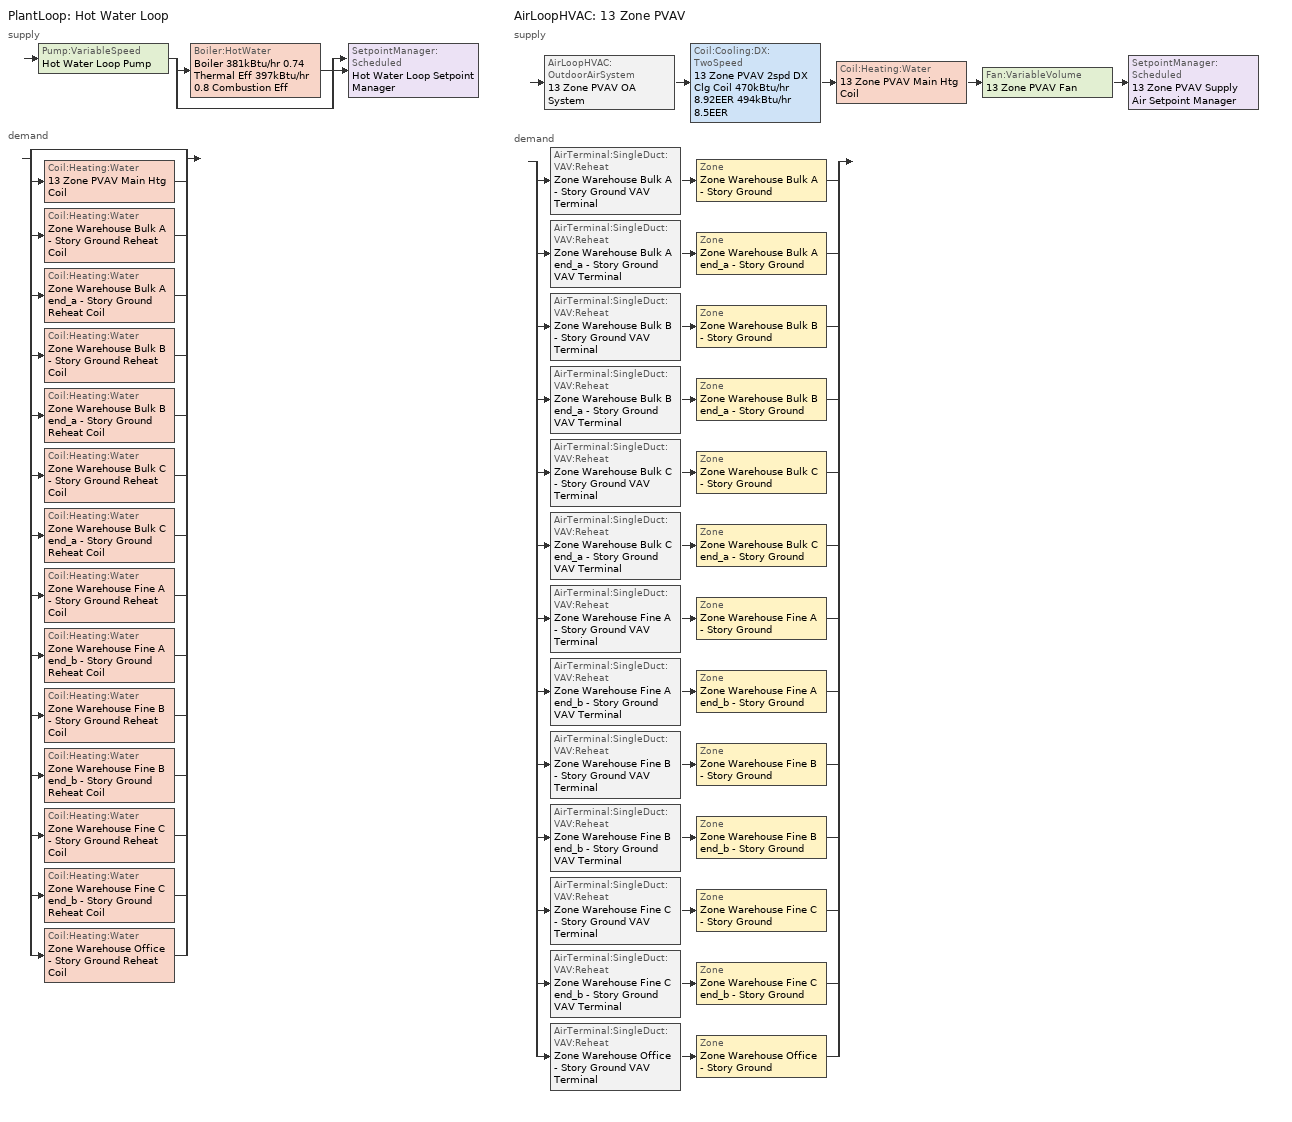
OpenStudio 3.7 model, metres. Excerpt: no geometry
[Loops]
PlantLoop 'Hot Water Loop'
 supply: Pump:VariableSpeed 'Hot Water Loop Pump' > split
  | Boiler:HotWater 'Boiler 381kBtu/hr 0.74 Thermal Eff 397kBtu/hr 0.8 Combustion Eff'
  | bypass
  join > SetpointManager:Scheduled 'Hot Water Loop Setpoint Manager'
 demand: split
  | bypass
  | Coil:Heating:Water '13 Zone PVAV Main Htg Coil'
  | Coil:Heating:Water 'Zone Warehouse Bulk A  - Story Ground Reheat Coil'
  | Coil:Heating:Water 'Zone Warehouse Bulk A end_a - Story Ground Reheat Coil'
  | Coil:Heating:Water 'Zone Warehouse Bulk B  - Story Ground Reheat Coil'
  | Coil:Heating:Water 'Zone Warehouse Bulk B end_a - Story Ground Reheat Coil'
  | Coil:Heating:Water 'Zone Warehouse Bulk C  - Story Ground Reheat Coil'
  | Coil:Heating:Water 'Zone Warehouse Bulk C end_a - Story Ground Reheat Coil'
  | Coil:Heating:Water 'Zone Warehouse Fine A  - Story Ground Reheat Coil'
  | Coil:Heating:Water 'Zone Warehouse Fine A end_b - Story Ground Reheat Coil'
  | Coil:Heating:Water 'Zone Warehouse Fine B  - Story Ground Reheat Coil'
  | Coil:Heating:Water 'Zone Warehouse Fine B end_b - Story Ground Reheat Coil'
  | Coil:Heating:Water 'Zone Warehouse Fine C  - Story Ground Reheat Coil'
  | Coil:Heating:Water 'Zone Warehouse Fine C end_b - Story Ground Reheat Coil'
  | Coil:Heating:Water 'Zone Warehouse Office  - Story Ground Reheat Coil'
AirLoopHVAC '13 Zone PVAV'
 supply: AirLoopHVAC:OutdoorAirSystem '13 Zone PVAV OA System' > Coil:Cooling:DX:TwoSpeed '13 Zone PVAV 2spd DX Clg Coil 470kBtu/hr 8.92EER 494kBtu/hr 8.5EER' > Coil:Heating:Water '13 Zone PVAV Main Htg Coil' > Fan:VariableVolume '13 Zone PVAV Fan' > SetpointManager:Scheduled '13 Zone PVAV Supply Air Setpoint Manager'
 demand: split
  | AirTerminal:SingleDuct:VAV:Reheat 'Zone Warehouse Bulk A  - Story Ground VAV Terminal' > Zone 'Zone Warehouse Bulk A  - Story Ground'
  | AirTerminal:SingleDuct:VAV:Reheat 'Zone Warehouse Bulk A end_a - Story Ground VAV Terminal' > Zone 'Zone Warehouse Bulk A end_a - Story Ground'
  | AirTerminal:SingleDuct:VAV:Reheat 'Zone Warehouse Bulk B  - Story Ground VAV Terminal' > Zone 'Zone Warehouse Bulk B  - Story Ground'
  | AirTerminal:SingleDuct:VAV:Reheat 'Zone Warehouse Bulk B end_a - Story Ground VAV Terminal' > Zone 'Zone Warehouse Bulk B end_a - Story Ground'
  | AirTerminal:SingleDuct:VAV:Reheat 'Zone Warehouse Bulk C  - Story Ground VAV Terminal' > Zone 'Zone Warehouse Bulk C  - Story Ground'
  | AirTerminal:SingleDuct:VAV:Reheat 'Zone Warehouse Bulk C end_a - Story Ground VAV Terminal' > Zone 'Zone Warehouse Bulk C end_a - Story Ground'
  | AirTerminal:SingleDuct:VAV:Reheat 'Zone Warehouse Fine A  - Story Ground VAV Terminal' > Zone 'Zone Warehouse Fine A  - Story Ground'
  | AirTerminal:SingleDuct:VAV:Reheat 'Zone Warehouse Fine A end_b - Story Ground VAV Terminal' > Zone 'Zone Warehouse Fine A end_b - Story Ground'
  | AirTerminal:SingleDuct:VAV:Reheat 'Zone Warehouse Fine B  - Story Ground VAV Terminal' > Zone 'Zone Warehouse Fine B  - Story Ground'
  | AirTerminal:SingleDuct:VAV:Reheat 'Zone Warehouse Fine B end_b - Story Ground VAV Terminal' > Zone 'Zone Warehouse Fine B end_b - Story Ground'
  | AirTerminal:SingleDuct:VAV:Reheat 'Zone Warehouse Fine C  - Story Ground VAV Terminal' > Zone 'Zone Warehouse Fine C  - Story Ground'
  | AirTerminal:SingleDuct:VAV:Reheat 'Zone Warehouse Fine C end_b - Story Ground VAV Terminal' > Zone 'Zone Warehouse Fine C end_b - Story Ground'
  | AirTerminal:SingleDuct:VAV:Reheat 'Zone Warehouse Office  - Story Ground VAV Terminal' > Zone 'Zone Warehouse Office  - Story Ground'
[SizingPeriod:DesignDay] Barometric Pressure {Pa}=101229; Rain Indicator=No; Snow Indicator=No; Day of Month=21; Daylight Saving Time Indicator=No; Humidity Condition Type=Wetbulb; Dry-Bulb Temperature Range Modifier Type=DefaultMultipliers
Name | Maximum Dry-Bulb Temperature {C} | Daily Dry-Bulb Temperature Range {deltaC} | Wind Speed {m/s} | Wind Direction {deg} | Sky Clearness | Month | Day Type | Wetbulb or DewPoint at Maximum Dry-Bulb {C} | Solar Model Indicator | ASHRAE Clear Sky Optical Depth for Beam Irradiance | ASHRAE Clear Sky Optical Depth for Diffuse Irradiance
Mobile Downtown Ann Htg 99% Condns DB 1 | 0.9 | 0 | 3.1 | 350 | 0 | 1 | WinterDesignDay | 0.9 | ASHRAEClearSky
Mobile Downtown Ann Htg 99.6% Condns DB 1 | -2 | 0 | 3.1 | 350 | 0 | 1 | WinterDesignDay | -2 | ASHRAEClearSky
Mobile Downtown Ann Htg Wind 99% Condns WS=>MCDB 1 | 9.7 | 0 | 9.2 | 350 | 0 | 1 | WinterDesignDay | 9.7 | ASHRAEClearSky
Mobile Downtown April .4% Condns DB=>MCWB 1 | 28.8 | 9.9 | 3.3 | 160 |  | 4 | SummerDesignDay | 21.3 | ASHRAETau | 0.377 | 2.407
Mobile Downtown April .4% Condns WB=>MCDB 1 | 26.5 | 9.9 | 3.3 | 160 |  | 4 | SummerDesignDay | 23.6 | ASHRAETau | 0.377 | 2.407
Mobile Downtown August .4% Condns DB=>MCWB 1 | 35.2 | 8.6 | 3.3 | 160 |  | 8 | SummerDesignDay | 26.5 | ASHRAETau | 0.428 | 2.327
Mobile Downtown August .4% Condns WB=>MCDB 1 | 32.6 | 8.6 | 3.3 | 160 |  | 8 | SummerDesignDay | 28.5 | ASHRAETau | 0.428 | 2.327
Mobile Downtown December .4% Condns DB=>MCWB 1 | 24.2 | 9.9 | 3.3 | 160 |  | 12 | SummerDesignDay | 20.3 | ASHRAETau | 0.366 | 2.597
Mobile Downtown December .4% Condns WB=>MCDB 1 | 23.6 | 9.9 | 3.3 | 160 |  | 12 | SummerDesignDay | 22.2 | ASHRAETau | 0.366 | 2.597
Mobile Downtown February .4% Condns DB=>MCWB 1 | 23.9 | 10.1 | 3.3 | 160 |  | 2 | SummerDesignDay | 17.7 | ASHRAETau | 0.358 | 2.575
Mobile Downtown February .4% Condns WB=>MCDB 1 | 22.2 | 10.1 | 3.3 | 160 |  | 2 | SummerDesignDay | 20.2 | ASHRAETau | 0.358 | 2.575
Mobile Downtown January .4% Condns DB=>MCWB 1 | 22.5 | 9.8 | 3.3 | 160 |  | 1 | SummerDesignDay | 18.6 | ASHRAETau | 0.362 | 2.607
Mobile Downtown January .4% Condns WB=>MCDB 1 | 21.5 | 9.8 | 3.3 | 160 |  | 1 | SummerDesignDay | 20.5 | ASHRAETau | 0.362 | 2.607
Mobile Downtown July .4% Condns DB=>MCWB 1 | 35.2 | 8.5 | 3.3 | 160 |  | 7 | SummerDesignDay | 25.9 | ASHRAETau | 0.455 | 2.213
Mobile Downtown July .4% Condns WB=>MCDB 1 | 32.2 | 8.5 | 3.3 | 160 |  | 7 | SummerDesignDay | 28 | ASHRAETau | 0.455 | 2.213
Mobile Downtown June .4% Condns DB=>MCWB 1 | 35.1 | 8.7 | 3.3 | 160 |  | 6 | SummerDesignDay | 24.9 | ASHRAETau | 0.392 | 2.383
Mobile Downtown June .4% Condns WB=>MCDB 1 | 32.1 | 8.7 | 3.3 | 160 |  | 6 | SummerDesignDay | 27.7 | ASHRAETau | 0.392 | 2.383
Mobile Downtown March .4% Condns DB=>MCWB 1 | 27 | 10.3 | 3.3 | 160 |  | 3 | SummerDesignDay | 18.3 | ASHRAETau | 0.368 | 2.506
Mobile Downtown March .4% Condns WB=>MCDB 1 | 23.6 | 10.3 | 3.3 | 160 |  | 3 | SummerDesignDay | 21.8 | ASHRAETau | 0.368 | 2.506
Mobile Downtown May .4% Condns DB=>MCWB 1 | 32.8 | 9.5 | 3.3 | 160 |  | 5 | SummerDesignDay | 22 | ASHRAETau | 0.371 | 2.408
Mobile Downtown May .4% Condns WB=>MCDB 1 | 28.3 | 9.5 | 3.3 | 160 |  | 5 | SummerDesignDay | 26.1 | ASHRAETau | 0.371 | 2.408
Mobile Downtown November .4% Condns DB=>MCWB 1 | 27.1 | 10.8 | 3.3 | 160 |  | 11 | SummerDesignDay | 22.2 | ASHRAETau | 0.37 | 2.558
Mobile Downtown November .4% Condns WB=>MCDB 1 | 25.8 | 10.8 | 3.3 | 160 |  | 11 | SummerDesignDay | 23.6 | ASHRAETau | 0.37 | 2.558
Mobile Downtown October .4% Condns DB=>MCWB 1 | 31.2 | 10.3 | 3.3 | 160 |  | 10 | SummerDesignDay | 23.4 | ASHRAETau | 0.372 | 2.543
Mobile Downtown October .4% Condns WB=>MCDB 1 | 28.6 | 10.3 | 3.3 | 160 |  | 10 | SummerDesignDay | 25.7 | ASHRAETau | 0.372 | 2.543
Mobile Downtown September .4% Condns DB=>MCWB 1 | 33.6 | 9.1 | 3.3 | 160 |  | 9 | SummerDesignDay | 23.9 | ASHRAETau | 0.403 | 2.44
Mobile Downtown September .4% Condns WB=>MCDB 1 | 29.5 | 9.1 | 3.3 | 160 |  | 9 | SummerDesignDay | 26.6 | ASHRAETau | 0.403 | 2.44
[Sizing:Zone] Zone Cooling Design Supply Air Temperature Input Method=SupplyAirTemperature; Zone Cooling Design Supply Air Temperature {C}=12.7778; Zone Cooling Design Supply Air Temperature Difference {deltaC}=11.11; Zone Heating Design Supply Air Temperature Input Method=SupplyAirTemperature; Zone Heating Design Supply Air Temperature {C}=50; Zone Heating Design Supply Air Temperature Difference {deltaC}=11.11; Zone Cooling Design Supply Air Humidity Ratio {kg-H2O/kg-air}=0.0085; Zone Heating Design Supply Air Humidity Ratio {kg-H2O/kg-air}=0.008; Cooling Design Air Flow Method=DesignDay; Heating Design Air Flow Method=DesignDay; Account for Dedicated Outdoor Air System=No; Dedicated Outdoor Air System Control Strategy=NeutralSupplyAir; Dedicated Outdoor Air Low Setpoint Temperature for Design {C}=autosize; Dedicated Outdoor Air High Setpoint Temperature for Design {C}=autosize; Zone Load Sizing Method=Sensible Load Only No Latent Load; Zone Latent Cooling Design Supply Air Humidity Ratio Input Method=HumidityRatioDifference; Zone Cooling Design Supply Air Humidity Ratio Difference {kgWater/kgDryAir}=0.005; Zone Latent Heating Design Supply Air Humidity Ratio Input Method=HumidityRatioDifference; Zone Humidification Design Supply Air Humidity Ratio Difference {kgWater/kgDryAir}=0.005
Zone Warehouse Bulk A end_a - Story Ground; Zone Warehouse Bulk B end_a - Story Ground; Zone Warehouse Bulk C end_a - Story Ground; Zone Warehouse Bulk A  - Story Ground; Zone Warehouse Bulk B  - Story Ground; Zone Warehouse Bulk C  - Story Ground; Zone Warehouse Fine A  - Story Ground; Zone Warehouse Fine B  - Story Ground; Zone Warehouse Fine C  - Story Ground; Zone Warehouse Fine A end_b - Story Ground; Zone Warehouse Fine B end_b - Story Ground; Zone Warehouse Fine C end_b - Story Ground; Zone Warehouse Office  - Story Ground
[Zone equipment]
Zone Warehouse Bulk A end_a - Story Ground: Zone Warehouse Bulk A end_a - Story Ground VAV Terminal
Zone Warehouse Bulk B end_a - Story Ground: Zone Warehouse Bulk B end_a - Story Ground VAV Terminal
Zone Warehouse Bulk C end_a - Story Ground: Zone Warehouse Bulk C end_a - Story Ground VAV Terminal
Zone Warehouse Bulk A  - Story Ground: Zone Warehouse Bulk A  - Story Ground VAV Terminal
Zone Warehouse Bulk B  - Story Ground: Zone Warehouse Bulk B  - Story Ground VAV Terminal
Zone Warehouse Bulk C  - Story Ground: Zone Warehouse Bulk C  - Story Ground VAV Terminal
Zone Warehouse Fine A  - Story Ground: Zone Warehouse Fine A  - Story Ground VAV Terminal
Zone Warehouse Fine B  - Story Ground: Zone Warehouse Fine B  - Story Ground VAV Terminal
Zone Warehouse Fine C  - Story Ground: Zone Warehouse Fine C  - Story Ground VAV Terminal
Zone Warehouse Fine A end_b - Story Ground: Zone Warehouse Fine A end_b - Story Ground VAV Terminal
Zone Warehouse Fine B end_b - Story Ground: Zone Warehouse Fine B end_b - Story Ground VAV Terminal
Zone Warehouse Fine C end_b - Story Ground: Zone Warehouse Fine C end_b - Story Ground VAV Terminal
Zone Warehouse Office  - Story Ground: Zone Warehouse Office  - Story Ground VAV Terminal
[PlantLoop]
Hot Water Loop: Fluid Type=Water; Glycol Concentration=0; Minimum Loop Temperature {C}=10; Maximum Loop Flow Rate {m3/s}=0.00227203; Plant Loop Volume {m3}=0.272643; Load Distribution Scheme=Optimal
[Sizing:Plant]
Hot Water Loop: Loop Type=Heating; Design Loop Exit Temperature {C}=82.2222; Loop Design Temperature Difference {deltaC}=11.1111; Sizing Option=NonCoincident; Zone Timesteps in Averaging Window=1; Coincident Sizing Factor Mode=None
[SetpointManager:Scheduled] Control Variable=Temperature
Name | Schedule | Setpoint Node or NodeList
Hot Water Loop Setpoint Manager | Hot Water Loop Temp - 180F | Hot Water Loop Supply Outlet Node
13 Zone PVAV Supply Air Setpoint Manager | Supply Air Temp - 55.0F | 13 Zone PVAV Supply Outlet Node
[Pump:VariableSpeed]
Hot Water Loop Pump: Rated Flow Rate {m3/s}=0.00227203; Rated Pump Head {Pa}=179344; Rated Power Consumption {W}=633.216; Motor Efficiency=0.825; Coefficient 1 of the Part Load Performance Curve=0; Coefficient 2 of the Part Load Performance Curve=3.2485; Coefficient 3 of the Part Load Performance Curve=-4.7443; Coefficient 4 of the Part Load Performance Curve=2.5294; Pump Control Type=Intermittent; Skin Loss Radiative Fraction=0.5; Design Power Sizing Method=PowerPerFlowPerPressure; Design Electric Power per Unit Flow Rate {W/(m3/s)}=348701.1; Design Shaft Power per Unit Flow Rate per Unit Head {W-s/m3-Pa}=1.28205; Design Minimum Flow Rate Fraction=0
[Boiler:HotWater]
Boiler 381kBtu/hr 0.74 Thermal Eff 397kBtu/hr 0.8 Combustion Eff: Fuel Type=NaturalGas; Nominal Capacity {W}=103874; Nominal Thermal Efficiency=0.793; Efficiency Curve Temperature Evaluation Variable=LeavingBoiler; Normalized Boiler Efficiency Curve=Boiler Constant Efficiency Curve; Design Water Flow Rate {m3/s}=0.00227203; Minimum Part Load Ratio=0; Maximum Part Load Ratio=1.2; Optimum Part Load Ratio=1; Water Outlet Upper Temperature Limit {C}=95; Boiler Flow Mode=LeavingSetpointModulated; On Cycle Parasitic Electric Load {W}=0; Off Cycle Parasitic Fuel Load {W}=0; Sizing Factor=1
[AirLoopHVAC]
13 Zone PVAV: Availability Schedule=13 Zone PVAV_constant_night_fan_schedule; Design Supply Air Flow Rate {m3/s}=5.23847; Design Return Air Flow Fraction of Supply Air Flow=1
[Sizing:System]
13 Zone PVAV: Type of Load to Size On=Sensible; Design Outdoor Air Flow Rate {m3/s}=5.23847; Central Heating Maximum System Air Flow Ratio=0.3; Preheat Design Temperature {C}=7.22222; Preheat Design Humidity Ratio {kg-H2O/kg-Air}=0.008; Precool Design Temperature {C}=12.7778; Precool Design Humidity Ratio {kg-H2O/kg-Air}=0.008; Central Cooling Design Supply Air Temperature {C}=12.7778; Central Heating Design Supply Air Temperature {C}=12.7778; Sizing Option=Coincident; 100% Outdoor Air in Cooling=No; 100% Outdoor Air in Heating=No; Central Cooling Design Supply Air Humidity Ratio {kg-H2O/kg-Air}=0.0085; Central Heating Design Supply Air Humidity Ratio {kg-H2O/kg-Air}=0.008; Cooling Design Air Flow Method=DesignDay; Heating Design Air Flow Method=DesignDay; System Outdoor Air Method=ZoneSum; Zone Maximum Outdoor Air Fraction=1; Cooling Supply Air Flow Rate Per Floor Area {m3/s-m2}=0.00996765; Cooling Fraction of Autosized Cooling Supply Air Flow Rate=1; Cooling Supply Air Flow Rate Per Unit Cooling Capacity {m3/s-W}=3.94755e-05; Heating Supply Air Flow Rate Per Floor Area {m3/s-m2}=0.00996765; Heating Fraction of Autosized Heating Supply Air Flow Rate=1; Heating Fraction of Autosized Cooling Supply Air Flow Rate=1; Heating Supply Air Flow Rate Per Unit Heating Capacity {m3/s-W}=3.15882e-05; Cooling Design Capacity Method=CoolingDesignCapacity; Cooling Design Capacity {W}=103975; Cooling Design Capacity Per Floor Area {W/m2}=234.7; Fraction of Autosized Cooling Design Capacity=1; Heating Design Capacity Method=HeatingDesignCapacity; Heating Design Capacity {W}=16366.68; Heating Design Capacity Per Floor Area {W/m2}=157; Fraction of Autosized Heating Design Capacity=1; Central Cooling Capacity Control Method=OnOff; Occupant Diversity=1
[Fan:VariableVolume]
13 Zone PVAV Fan: Availability Schedule=Always On Discrete; Fan Total Efficiency=0.5915; Pressure Rise {Pa}=1574.24; Maximum Flow Rate {m3/s}=5.23847; Fan Power Minimum Flow Rate Input Method=Fraction; Fan Power Minimum Flow Fraction=0.25; Fan Power Minimum Air Flow Rate {m3/s}=0; Motor Efficiency=0.91; Motor In Airstream Fraction=1; Fan Power Coefficient 1=0.189848; Fan Power Coefficient 2=0.31447; Fan Power Coefficient 3=0.495682; Fan Power Coefficient 4=0; Fan Power Coefficient 5=0
[Coil:Heating:Water] Availability Schedule=Always On Discrete; Rated Inlet Water Temperature {C}=82.2222; Rated Outlet Water Temperature {C}=71.1111
Name | U-Factor Times Area Value {W/K} | Maximum Water Flow Rate {m3/s} | Rated Capacity {W} | Rated Inlet Air Temperature {C} | Rated Outlet Air Temperature {C}
13 Zone PVAV Main Htg Coil | 245.847 | 0.000354045 | 16186.5 | 7.22222 | 12.7778
Zone Warehouse Bulk A  - Story Ground Reheat Coil | 117.881 | 0.000109604 | 5010.97 | 12.7778 | 50
Zone Warehouse Bulk A end_a - Story Ground Reheat Coil | 21.8073 | 2.02763e-05 | 927.007 | 12.7778 | 50
Zone Warehouse Bulk B  - Story Ground Reheat Coil | 115.33 | 0.000112774 | 5155.91 | 12.7778 | 50
Zone Warehouse Bulk B end_a - Story Ground Reheat Coil | 79.3108 | 7.3742e-05 | 3371.4 | 12.7778 | 50
Zone Warehouse Bulk C  - Story Ground Reheat Coil | 117.926 | 0.000109646 | 5012.89 | 12.7778 | 50
Zone Warehouse Bulk C end_a - Story Ground Reheat Coil | 21.8159 | 2.02842e-05 | 927.369 | 12.7778 | 50
Zone Warehouse Fine A  - Story Ground Reheat Coil | 162.695 | 0.000151308 | 6917.61 | 12.7778 | 50
Zone Warehouse Fine A end_b - Story Ground Reheat Coil | 58.271 | 5.41924e-05 | 2477.61 | 12.7778 | 50
Zone Warehouse Fine B  - Story Ground Reheat Coil | 378.102 | 0.000391272 | 17888.5 | 12.7778 | 50
Zone Warehouse Fine B end_b - Story Ground Reheat Coil | 228.986 | 0.000212959 | 9736.22 | 12.7778 | 50
Zone Warehouse Fine C  - Story Ground Reheat Coil | 161.387 | 0.000151222 | 6913.67 | 12.7778 | 50
Zone Warehouse Fine C end_b - Story Ground Reheat Coil | 58.2059 | 5.41318e-05 | 2474.84 | 12.7778 | 50
Zone Warehouse Office  - Story Ground Reheat Coil | 491.785 | 0.00045657 | 20873.8 | 12.7778 | 50
[Controller:WaterCoil] Action=Normal; Controller Convergence Tolerance {deltaC}=0.0001; Minimum Actuated Flow {m3/s}=0
Name | Water Coil | Maximum Actuated Flow {m3/s}
13 Zone PVAV Main Htg Coil Controller | 13 Zone PVAV Main Htg Coil | 0.000354045
Zone Warehouse Bulk A  - Story Ground Reheat Coil Controller | Zone Warehouse Bulk A  - Story Ground Reheat Coil
Zone Warehouse Bulk A end_a - Story Ground Reheat Coil Controller | Zone Warehouse Bulk A end_a - Story Ground Reheat Coil
Zone Warehouse Bulk B  - Story Ground Reheat Coil Controller | Zone Warehouse Bulk B  - Story Ground Reheat Coil
Zone Warehouse Bulk B end_a - Story Ground Reheat Coil Controller | Zone Warehouse Bulk B end_a - Story Ground Reheat Coil
Zone Warehouse Bulk C  - Story Ground Reheat Coil Controller | Zone Warehouse Bulk C  - Story Ground Reheat Coil
Zone Warehouse Bulk C end_a - Story Ground Reheat Coil Controller | Zone Warehouse Bulk C end_a - Story Ground Reheat Coil
Zone Warehouse Fine A  - Story Ground Reheat Coil Controller | Zone Warehouse Fine A  - Story Ground Reheat Coil
Zone Warehouse Fine A end_b - Story Ground Reheat Coil Controller | Zone Warehouse Fine A end_b - Story Ground Reheat Coil
Zone Warehouse Fine B  - Story Ground Reheat Coil Controller | Zone Warehouse Fine B  - Story Ground Reheat Coil
Zone Warehouse Fine B end_b - Story Ground Reheat Coil Controller | Zone Warehouse Fine B end_b - Story Ground Reheat Coil
Zone Warehouse Fine C  - Story Ground Reheat Coil Controller | Zone Warehouse Fine C  - Story Ground Reheat Coil
Zone Warehouse Fine C end_b - Story Ground Reheat Coil Controller | Zone Warehouse Fine C end_b - Story Ground Reheat Coil
Zone Warehouse Office  - Story Ground Reheat Coil Controller | Zone Warehouse Office  - Story Ground Reheat Coil
[Coil:Cooling:DX:TwoSpeed]
13 Zone PVAV 2spd DX Clg Coil 470kBtu/hr 8.92EER 494kBtu/hr 8.5EER: Availability Schedule=Always On Discrete; Rated High Speed Total Cooling Capacity {W}=130084; Rated High Speed Sensible Heat Ratio=0.701083; Rated High Speed COP {W/W}=2.96645; Rated High Speed Air Flow Rate {m3/s}=5.23847; Rated High Speed Evaporator Fan Power Per Volume Flow Rate 2017 {W/(m3/s)}=773.3; Rated High Speed Evaporator Fan Power Per Volume Flow Rate 2023 {W/(m3/s)}=934.4; Unit Internal Static Air Pressure {Pa}=773.3; Total Cooling Capacity Function of Temperature Curve=DOE Ref DX Clg Coil Cool-Cap-fT; Total Cooling Capacity Function of Flow Fraction Curve=DOE Ref DX Clg Coil Cool-CAP-fFlow; Energy Input Ratio Function of Temperature Curve=DOE Ref DX Clg Coil Cool-EIR-fT; Energy Input Ratio Function of Flow Fraction Curve=DOE Ref DX Clg Coil Cool-EIR-fFlow; Part Load Fraction Correlation Curve=DOE Ref DX Clg Coil Cool-PLF-fPLR; Rated Low Speed Total Cooling Capacity {W}=43356.9; Rated Low Speed Sensible Heat Ratio=0.69; Rated Low Speed COP {W/W}=2.96645; Rated Low Speed Air Flow Rate {m3/s}=1.74598; Rated Low Speed Evaporator Fan Power Per Volume Flow Rate 2017 {W/(m3/s)}=773.3; Rated Low Speed Evaporator Fan Power Per Volume Flow Rate 2023 {W/(m3/s)}=934.4; Low Speed Total Cooling Capacity Function of Temperature Curve=DOE Ref DX Clg Coil Cool-Cap-fT; Low Speed Energy Input Ratio Function of Temperature Curve=DOE Ref DX Clg Coil Cool-EIR-fT; Condenser Type=AirCooled; Minimum Outdoor Dry-Bulb Temperature for Compressor Operation {C}=-25; High Speed Evaporative Condenser Effectiveness=0.9; High Speed Evaporative Condenser Air Flow Rate {m3/s}=Autosize; High Speed Evaporative Condenser Pump Rated Power Consumption {W}=Autosize; Low Speed Evaporative Condenser Effectiveness=0.9; Low Speed Evaporative Condenser Air Flow Rate {m3/s}=Autosize; Low Speed Evaporative Condenser Pump Rated Power Consumption {W}=Autosize; Basin Heater Capacity {W/K}=0; Basin Heater Setpoint Temperature {C}=2
[Controller:OutdoorAir]
13 Zone PVAV OA Controller: Minimum Outdoor Air Flow Rate {m3/s}=0.875536; Maximum Outdoor Air Flow Rate {m3/s}=5.23847; Economizer Control Type=NoEconomizer; Economizer Control Action Type=ModulateFlow; Economizer Maximum Limit Dry-Bulb Temperature {C}=28; Economizer Maximum Limit Enthalpy {J/kg}=64000; Lockout Type=LockoutWithCompressor; Minimum Limit Type=FixedMinimum; Minimum Outdoor Air Schedule=13 Zone PVAV_night_ventcycle_schedule; Controller Mechanical Ventilation=13 Zone PVAV Mechanical Ventilation Controller; High Humidity Control=No; Heat Recovery Bypass Control Type=BypassWhenWithinEconomizerLimits; Economizer Operation Staging=InterlockedWithMechanicalCooling
[Controller:MechanicalVentilation]
13 Zone PVAV Mechanical Ventilation Controller: Availability Schedule=Always On Discrete; System Outdoor Air Method=ZoneSum
[AirLoopHVAC:OutdoorAirSystem]
13 Zone PVAV OA System: Controller=13 Zone PVAV OA Controller
[AvailabilityManager:NightCycle]
Availability Manager Night Cycle 1: Applicability Schedule=Always On Discrete; Control Type=CycleOnAny; Thermostat Tolerance {deltaC}=1; Cycling Run Time {s}=1800
[AirTerminal:SingleDuct:VAV:Reheat] Availability Schedule=Always On Discrete; Zone Minimum Air Flow Input Method=Constant; Constant Minimum Air Flow Fraction=0.3; Minimum Hot Water or Steam Flow Rate {m3/s}=0; Convergence Tolerance=0.001; Damper Heating Action=Normal; Maximum Flow per Zone Floor Area During Reheat {m3/s-m2}=AutoSize; Maximum Flow Fraction During Reheat=AutoSize; Maximum Reheat Air Temperature {C}=50; Control For Outdoor Air=No
Name | Maximum Air Flow Rate {m3/s} | Fixed Minimum Air Flow Rate {m3/s} | Reheat Coil | Maximum Hot Water or Steam Flow Rate {m3/s}
Zone Warehouse Bulk A  - Story Ground VAV Terminal | 0.109679 | 0.0329037 | Zone Warehouse Bulk A  - Story Ground Reheat Coil | 0.000109604
Zone Warehouse Bulk A end_a - Story Ground VAV Terminal | 0.0202904 | 0.00608711 | Zone Warehouse Bulk A end_a - Story Ground Reheat Coil | 2.02763e-05
Zone Warehouse Bulk B  - Story Ground VAV Terminal | 0.418098 | 0.12543 | Zone Warehouse Bulk B  - Story Ground Reheat Coil | 0.000112774
Zone Warehouse Bulk B end_a - Story Ground VAV Terminal | 0.0737925 | 0.0221377 | Zone Warehouse Bulk B end_a - Story Ground Reheat Coil | 7.3742e-05
Zone Warehouse Bulk C  - Story Ground VAV Terminal | 0.109721 | 0.0329163 | Zone Warehouse Bulk C  - Story Ground Reheat Coil | 0.000109646
Zone Warehouse Bulk C end_a - Story Ground VAV Terminal | 0.0202983 | 0.00608949 | Zone Warehouse Bulk C end_a - Story Ground Reheat Coil | 2.02842e-05
Zone Warehouse Fine A  - Story Ground VAV Terminal | 0.484462 | 0.145339 | Zone Warehouse Fine A  - Story Ground Reheat Coil | 0.000151308
Zone Warehouse Fine A end_b - Story Ground VAV Terminal | 0.119186 | 0.0357557 | Zone Warehouse Fine A end_b - Story Ground Reheat Coil | 5.41924e-05
Zone Warehouse Fine B  - Story Ground VAV Terminal | 1.68646 | 0.505938 | Zone Warehouse Fine B  - Story Ground Reheat Coil | 0.000391272
Zone Warehouse Fine B end_b - Story Ground VAV Terminal | 0.44296 | 0.132888 | Zone Warehouse Fine B end_b - Story Ground Reheat Coil | 0.000212959
Zone Warehouse Fine C  - Story Ground VAV Terminal | 0.512046 | 0.153614 | Zone Warehouse Fine C  - Story Ground Reheat Coil | 0.000151222
Zone Warehouse Fine C end_b - Story Ground VAV Terminal | 0.128646 | 0.0385938 | Zone Warehouse Fine C end_b - Story Ground Reheat Coil | 5.41318e-05
Zone Warehouse Office  - Story Ground VAV Terminal | 1.32119 | 0.396357 | Zone Warehouse Office  - Story Ground Reheat Coil | 0.00045657
[Schedule:Ruleset]
Name | Default Day Schedule
Hot Water Loop Temp - 180F | Hot Water Loop Temp - 180F Default
Supply Air Temp - 55.0F | Supply Air Temp - 55.0F Default
[Schedule:Day]
Hot Water Loop Temp - 180F Default: 24, 0, 82.2222
Supply Air Temp - 55.0F Default; autogen Supply Air Temp - 55.0F 0_day_sch: Yes, 24, 0, 12.7778
[Schedule:Rule]
autogen Supply Air Temp - 55.0F 0: Schedule Ruleset=Supply Air Temp - 55.0F; Rule Order=0; Day Schedule=autogen Supply Air Temp - 55.0F 0_day_sch; Apply Sunday=Yes; Apply Monday=Yes; Apply Tuesday=Yes; Apply Wednesday=Yes; Apply Thursday=Yes; Apply Friday=Yes; Apply Saturday=Yes; Date Specification Type=SpecificDates; Specific Month 1=1; Specific Day 1=6; Specific Month 2=1; Specific Day 2=7; Specific Month 3=1; Specific Day 3=13; Specific Month 4=1; Specific Day 4=14; Specific Month 5=1; Specific Day 5=20; Specific Month 6=1; Specific Day 6=21; Specific Month 7=1; Specific Day 7=27; Specific Month 8=1; Specific Day 8=28; Specific Month 9=2; Specific Day 9=3; Specific Month 10=2; Specific Day 10=4; Specific Month 11=2; Specific Day 11=10; Specific Month 12=2; Specific Day 12=11; Specific Month 13=2; Specific Day 13=17; Specific Month 14=2; Specific Day 14=18; Specific Month 15=2; Specific Day 15=24; Specific Month 16=2; Specific Day 16=25; Specific Month 17=3; Specific Day 17=3; Specific Month 18=3; Specific Day 18=4; Specific Month 19=3; Specific Day 19=10; Specific Month 20=3; Specific Day 20=11; Specific Month 21=3; Specific Day 21=17; Specific Month 22=3; Specific Day 22=18; Specific Month 23=3; Specific Day 23=24; Specific Month 24=3; Specific Day 24=25; Specific Month 25=3; Specific Day 25=31; Specific Month 26=4; Specific Day 26=1; Specific Month 27=4; Specific Day 27=7; Specific Month 28=4; Specific Day 28=8; Specific Month 29=4; Specific Day 29=14; Specific Month 30=4; Specific Day 30=15; Specific Month 31=4; Specific Day 31=21; Specific Month 32=4; Specific Day 32=22; Specific Month 33=4; Specific Day 33=28; Specific Month 34=4; Specific Day 34=29; Specific Month 35=5; Specific Day 35=5; Specific Month 36=5; Specific Day 36=6; Specific Month 37=5; Specific Day 37=12; Specific Month 38=5; Specific Day 38=13; Specific Month 39=5; Specific Day 39=19; Specific Month 40=5; Specific Day 40=20; Specific Month 41=5; Specific Day 41=26; Specific Month 42=5; Specific Day 42=27; Specific Month 43=6; Specific Day 43=2; Specific Month 44=6; Specific Day 44=3; Specific Month 45=6; Specific Day 45=9; Specific Month 46=6; Specific Day 46=10; Specific Month 47=6; Specific Day 47=16; Specific Month 48=6; Specific Day 48=17; Specific Month 49=6; Specific Day 49=23; Specific Month 50=6; Specific Day 50=24; Specific Month 51=6; Specific Day 51=30; Specific Month 52=7; Specific Day 52=1; Specific Month 53=7; Specific Day 53=7; Specific Month 54=7; Specific Day 54=8; Specific Month 55=7; Specific Day 55=14; Specific Month 56=7; Specific Day 56=15; Specific Month 57=7; Specific Day 57=21; Specific Month 58=7; Specific Day 58=22; Specific Month 59=7; Specific Day 59=28; Specific Month 60=7; Specific Day 60=29; Specific Month 61=8; Specific Day 61=4; Specific Month 62=8; Specific Day 62=5; Specific Month 63=8; Specific Day 63=11; Specific Month 64=8; Specific Day 64=12; Specific Month 65=8; Specific Day 65=18; Specific Month 66=8; Specific Day 66=19; Specific Month 67=8; Specific Day 67=25; Specific Month 68=8; Specific Day 68=26; Specific Month 69=9; Specific Day 69=1; Specific Month 70=9; Specific Day 70=2; Specific Month 71=9; Specific Day 71=8; Specific Month 72=9; Specific Day 72=9; Specific Month 73=9; Specific Day 73=15; Specific Month 74=9; Specific Day 74=16; Specific Month 75=9; Specific Day 75=22; Specific Month 76=9; Specific Day 76=23; Specific Month 77=9; Specific Day 77=29; Specific Month 78=9; Specific Day 78=30; Specific Month 79=10; Specific Day 79=6; Specific Month 80=10; Specific Day 80=7; Specific Month 81=10; Specific Day 81=13; Specific Month 82=10; Specific Day 82=14; Specific Month 83=10; Specific Day 83=20; Specific Month 84=10; Specific Day 84=21; Specific Month 85=10; Specific Day 85=27; Specific Month 86=10; Specific Day 86=28; Specific Month 87=11; Specific Day 87=3; Specific Month 88=11; Specific Day 88=4; Specific Month 89=11; Specific Day 89=10; Specific Month 90=11; Specific Day 90=11; Specific Month 91=11; Specific Day 91=17; Specific Month 92=11; Specific Day 92=18; Specific Month 93=11; Specific Day 93=24; Specific Month 94=11; Specific Day 94=25; Specific Month 95=12; Specific Day 95=1; Specific Month 96=12; Specific Day 96=2; Specific Month 97=12; Specific Day 97=8; Specific Month 98=12; Specific Day 98=9; Specific Month 99=12; Specific Day 99=15; Specific Month 100=12; Specific Day 100=16; Specific Month 101=12; Specific Day 101=22; Specific Month 102=12; Specific Day 102=23; Specific Month 103=12; Specific Day 103=29; Specific Month 104=12; Specific Day 104=30
[Schedule:Constant] Value=1
Always On Discrete; 13 Zone PVAV_night_ventcycle_schedule; 13 Zone PVAV_constant_night_fan_schedule
[Curve:Biquadratic] Minimum Value of x=-100; Maximum Value of x=100; Minimum Value of y=-100; Maximum Value of y=100
Name | Coefficient1 Constant | Coefficient2 x | Coefficient3 x**2 | Coefficient4 y | Coefficient5 y**2 | Coefficient6 x*y
DOE Ref DX Clg Coil Cool-Cap-fT | 0.971212 | -0.0152755 | 0.00144345 | -0.00039321 | -6.8364e-06 | -0.000290596
DOE Ref DX Clg Coil Cool-EIR-fT | 0.286871 | 0.0239022 | -0.000810648 | 0.0134585 | 0.000338936 | -0.000487004
[Curve:Cubic] Coefficient1 Constant=1; Coefficient2 x=0; Coefficient3 x**2=0; Coefficient4 x**3=0
Name | Minimum Value of x | Maximum Value of x
DOE Ref DX Clg Coil Cool-CAP-fFlow; DOE Ref DX Clg Coil Cool-EIR-fFlow | -100 | 100
Boiler Constant Efficiency Curve | 0 | 1
[Curve:Quadratic]
DOE Ref DX Clg Coil Cool-PLF-fPLR: Coefficient1 Constant=0.909496; Coefficient2 x=0.0986477; Coefficient3 x**2=-0.00819488; Minimum Value of x=0; Maximum Value of x=1
